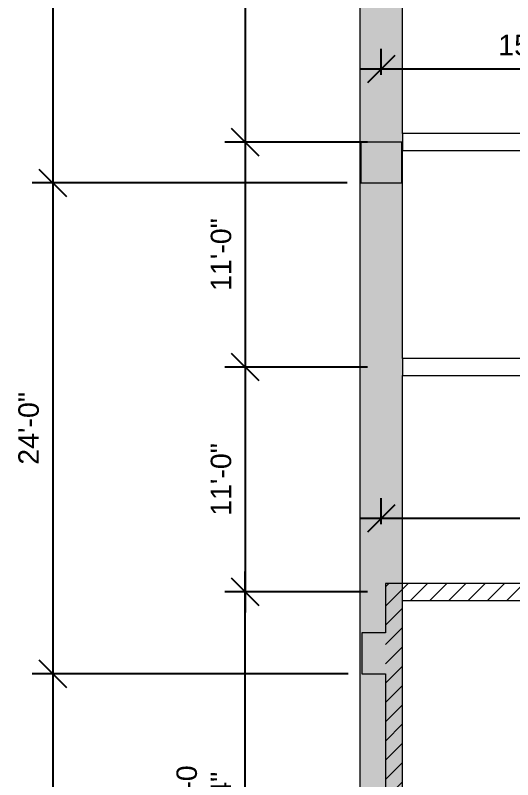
# Model space of a CAD drawing. Header units: inches. Extents: x 1913 to 24953, y -2945 to 1064.
# Drawn here: x 22242 to 22533.8, y -164.1 to 284.5 of the extents above; entities that cross this region are included whole.
import ezdxf

# ---------------------------------------------------------------- set-up
doc = ezdxf.new("R2010")
doc.units = ezdxf.units.IN
doc.header["$MEASUREMENT"] = 0
for name, color, linetype, lineweight in [('A-ANNO-DIMS', 211, 'Continuous', 9), ('A-COLS', 52, 'Continuous', 9), ('A-WALL', 113, 'Continuous', 13), ('A-WALL-PATT', 111, 'Continuous', 50)]:
    doc.layers.add(name, color=color, linetype=linetype, lineweight=lineweight)
doc.styles.add('Arial', font='arial.ttf', dxfattribs={"height": 12})
doc.dimstyles.new('Linear_-_3_32__Arial', dxfattribs={"dimscale": 12, "dimtxt": 12.243113, "dimasz": 1.333333, "dimexe": 1, "dimexo": 0.666667, "dimgap": 0.666667, "dimtad": 1, "dimdec": 5, "dimrnd": 0.03125, "dimzin": 1, "dimdsep": 46, "dimlunit": 4, "dimtxsty": 'Arial', "dimblk1": 'OBLIQUE', "dimblk2": 'OBLIQUE', "dimsah": 1, "dimcen": 0.09, "dimdle": 1, "dimazin": 0, "dimtfac": 1, "dimtdec": 4, "dimtix": 1, "dimtmove": 0, "dimatfit": 3, "dimfxl": 1, "dimtvp": 1, "dimtfill": 1, "dimfrac": 2, "dimtolj": 1, "dimtzin": 0, "dimarcsym": 2})
pattern_1 = [(45, (23317.1235, 399.692), (-5.656854, 5.656854), [])]

# ---------------------------------------------------------------- blocks, each defined once
blk = doc.blocks.new('_Oblique')
at = {"color": 0, "linetype": 'ByBlock', "lineweight": -2}
blk.add_line((-0.5, -0.5), (0.5, 0.5), dxfattribs=at)
blk = doc.blocks.new('*D730')
at = {"layer": 'A-ANNO-DIMS', "color": 0, "lineweight": -2, "transparency": 16777216}
for p, q in [((22376.87, 510.04), (22376.87, 198.04)), ((22448.72, 498.04), (22364.87, 498.04)), ((22448.72, 210.04), (22364.87, 210.04))]:
    blk.add_line(p, q, dxfattribs=at)
at = {"layer": 'Defpoints', "color": 0, "lineweight": 0, "transparency": 16777216}
for p in [(22456.72, 498.04), (22376.87, 210.04), (22456.72, 210.04)]:
    blk.add_point(p, dxfattribs=at)
at = {"layer": 'A-ANNO-DIMS', "color": 0, "lineweight": -2, "transparency": 16777216, "xscale": 16, "yscale": 16, "zscale": 16}
for p, rotation in [((22376.87, 498.04), 90), ((22376.87, 210.04), 270)]:
    blk.add_blockref('_Oblique', p, dxfattribs=dict(at, rotation=rotation))
at = {"layer": 'A-ANNO-DIMS', "color": 0, "lineweight": 0, "transparency": 16777216, "insert": (22362.74, 354.04), "char_height": 12, "width": 62.3834, "attachment_point": 5, "rotation": 90, "style": 'Arial'}
blk.add_mtext('\\A1;24\'-0"', dxfattribs=at)
blk = doc.blocks.new('*D737')
at = {"layer": 'A-ANNO-DIMS', "color": 0, "lineweight": -2, "transparency": 16777216}
for p, q in [((22456.72, 249.5), (22456.72, 264.82)), ((22636.72, 249.5), (22636.72, 264.82)), ((22648.72, 252.82), (22444.72, 252.82))]:
    blk.add_line(p, q, dxfattribs=at)
at = {"layer": 'Defpoints', "color": 0, "lineweight": 0, "transparency": 16777216}
for p in [(22456.72, 252.82), (22456.72, 241.5), (22636.72, 241.5)]:
    blk.add_point(p, dxfattribs=at)
at = {"layer": 'A-ANNO-DIMS', "color": 0, "lineweight": -2, "transparency": 16777216, "xscale": 16, "yscale": 16, "zscale": 16, "rotation": 180}
blk.add_blockref('_Oblique', (22456.72, 252.82), dxfattribs=at)
at = {"layer": 'A-ANNO-DIMS', "color": 0, "lineweight": -2, "transparency": 16777216, "xscale": 16, "yscale": 16, "zscale": 16}
blk.add_blockref('_Oblique', (22636.72, 252.82), dxfattribs=at)
at = {"layer": 'A-ANNO-DIMS', "color": 0, "lineweight": 0, "transparency": 16777216, "insert": (22546.72, 266.94), "char_height": 12, "width": 51.3081, "attachment_point": 5, "style": 'Arial'}
blk.add_mtext('\\A1;15\'-0"', dxfattribs=at)
blk = doc.blocks.new('*D738')
at = {"layer": 'A-ANNO-DIMS', "color": 0, "lineweight": -2, "transparency": 16777216}
for p, q in [((22456.72, -14.16), (22456.72, 1.15)), ((22792.72, -14.16), (22792.72, 1.15)), ((22804.72, -10.85), (22444.72, -10.85))]:
    blk.add_line(p, q, dxfattribs=at)
at = {"layer": 'Defpoints', "color": 0, "lineweight": 0, "transparency": 16777216}
for p in [(22456.72, -10.85), (22456.72, -22.16), (22792.72, -22.16)]:
    blk.add_point(p, dxfattribs=at)
at = {"layer": 'A-ANNO-DIMS', "color": 0, "lineweight": -2, "transparency": 16777216, "xscale": 16, "yscale": 16, "zscale": 16, "rotation": 180}
blk.add_blockref('_Oblique', (22456.72, -10.85), dxfattribs=at)
at = {"layer": 'A-ANNO-DIMS', "color": 0, "lineweight": -2, "transparency": 16777216, "xscale": 16, "yscale": 16, "zscale": 16}
blk.add_blockref('_Oblique', (22792.72, -10.85), dxfattribs=at)
at = {"layer": 'A-ANNO-DIMS', "color": 0, "lineweight": 0, "transparency": 16777216, "insert": (22624.72, 3.28), "char_height": 12, "width": 62.3834, "attachment_point": 5, "style": 'Arial'}
blk.add_mtext('\\A1;28\'-0"', dxfattribs=at)
blk = doc.blocks.new('*D740')
at = {"layer": 'A-ANNO-DIMS', "color": 0, "lineweight": -2, "transparency": 16777216}
for p, q in [((22376.87, 222.04), (22376.87, 66.04)), ((22448.72, 210.04), (22364.87, 210.04)), ((22448.72, 78.04), (22364.87, 78.04))]:
    blk.add_line(p, q, dxfattribs=at)
at = {"layer": 'Defpoints', "color": 0, "lineweight": 0, "transparency": 16777216}
for p in [(22456.72, 210.04), (22376.87, 78.04), (22456.72, 78.04)]:
    blk.add_point(p, dxfattribs=at)
at = {"layer": 'A-ANNO-DIMS', "color": 0, "lineweight": -2, "transparency": 16777216, "xscale": 16, "yscale": 16, "zscale": 16}
for p, rotation in [((22376.87, 210.04), 90), ((22376.87, 78.04), 270)]:
    blk.add_blockref('_Oblique', p, dxfattribs=dict(at, rotation=rotation))
at = {"layer": 'A-ANNO-DIMS', "color": 0, "lineweight": 0, "transparency": 16777216, "insert": (22362.74, 144.04), "char_height": 12, "width": 62.3834, "attachment_point": 5, "rotation": 90, "style": 'Arial'}
blk.add_mtext('\\A1;11\'-0"', dxfattribs=at)
blk = doc.blocks.new('*D741')
at = {"layer": 'A-ANNO-DIMS', "color": 0, "lineweight": -2, "transparency": 16777216}
for p, q in [((22376.87, 90.04), (22376.87, -65.96)), ((22448.72, 78.04), (22364.87, 78.04)), ((22448.72, -53.96), (22364.87, -53.96))]:
    blk.add_line(p, q, dxfattribs=at)
at = {"layer": 'Defpoints', "color": 0, "lineweight": 0, "transparency": 16777216}
for p in [(22456.72, 78.04), (22376.87, -53.96), (22456.72, -53.96)]:
    blk.add_point(p, dxfattribs=at)
at = {"layer": 'A-ANNO-DIMS', "color": 0, "lineweight": -2, "transparency": 16777216, "xscale": 16, "yscale": 16, "zscale": 16}
for p, rotation in [((22376.87, 78.04), 90), ((22376.87, -53.96), 270)]:
    blk.add_blockref('_Oblique', p, dxfattribs=dict(at, rotation=rotation))
at = {"layer": 'A-ANNO-DIMS', "color": 0, "lineweight": 0, "transparency": 16777216, "insert": (22362.74, 12.04), "char_height": 12, "width": 51.3081, "attachment_point": 5, "rotation": 90, "style": 'Arial'}
blk.add_mtext('\\A1;11\'-0"', dxfattribs=at)
blk = doc.blocks.new('*D742')
at = {"layer": 'A-ANNO-DIMS', "color": 0, "lineweight": -2, "transparency": 16777216}
for p, q in [((22263.98, 486.04), (22263.98, 174.04)), ((22436.72, 474.04), (22251.98, 474.04)), ((22436.72, 186.04), (22251.98, 186.04))]:
    blk.add_line(p, q, dxfattribs=at)
at = {"layer": 'Defpoints', "color": 0, "lineweight": 0, "transparency": 16777216}
for p in [(22444.72, 474.04), (22263.98, 186.04), (22444.72, 186.04)]:
    blk.add_point(p, dxfattribs=at)
at = {"layer": 'A-ANNO-DIMS', "color": 0, "lineweight": -2, "transparency": 16777216, "xscale": 16, "yscale": 16, "zscale": 16}
for p, rotation in [((22263.98, 474.04), 90), ((22263.98, 186.04), 270)]:
    blk.add_blockref('_Oblique', p, dxfattribs=dict(at, rotation=rotation))
at = {"layer": 'A-ANNO-DIMS', "color": 0, "lineweight": 0, "transparency": 16777216, "insert": (22249.85, 330.04), "char_height": 12, "width": 62.3834, "attachment_point": 5, "rotation": 90, "style": 'Arial'}
blk.add_mtext('\\A1;24\'-0"', dxfattribs=at)
blk = doc.blocks.new('*D743')
at = {"layer": 'A-ANNO-DIMS', "color": 0, "lineweight": -2, "transparency": 16777216}
for p, q in [((22263.98, 198.04), (22263.98, -113.96)), ((22436.72, 186.04), (22251.98, 186.04)), ((22437.22, -101.96), (22251.98, -101.96))]:
    blk.add_line(p, q, dxfattribs=at)
at = {"layer": 'Defpoints', "color": 0, "lineweight": 0, "transparency": 16777216}
for p in [(22444.72, 186.04), (22263.98, -101.96), (22445.22, -101.96)]:
    blk.add_point(p, dxfattribs=at)
at = {"layer": 'A-ANNO-DIMS', "color": 0, "lineweight": -2, "transparency": 16777216, "xscale": 16, "yscale": 16, "zscale": 16}
for p, rotation in [((22263.98, 186.04), 90), ((22263.98, -101.96), 270)]:
    blk.add_blockref('_Oblique', p, dxfattribs=dict(at, rotation=rotation))
at = {"layer": 'A-ANNO-DIMS', "color": 0, "lineweight": 0, "transparency": 16777216, "insert": (22249.85, 42.04), "char_height": 12, "width": 51.3081, "attachment_point": 5, "rotation": 90, "style": 'Arial'}
blk.add_mtext('\\A1;24\'-0"', dxfattribs=at)
blk = doc.blocks.new('*D744')
at = {"layer": 'A-ANNO-DIMS', "color": 0, "lineweight": -2, "transparency": 16777216}
for p, q in [((22263.98, -89.96), (22263.98, -401.96)), ((22437.22, -101.96), (22251.98, -101.96)), ((22436.72, -389.96), (22251.98, -389.96))]:
    blk.add_line(p, q, dxfattribs=at)
at = {"layer": 'Defpoints', "color": 0, "lineweight": 0, "transparency": 16777216}
for p in [(22445.22, -101.96), (22263.98, -389.96), (22444.72, -389.96)]:
    blk.add_point(p, dxfattribs=at)
at = {"layer": 'A-ANNO-DIMS', "color": 0, "lineweight": -2, "transparency": 16777216, "xscale": 16, "yscale": 16, "zscale": 16}
for p, rotation in [((22263.98, -101.96), 90), ((22263.98, -389.96), 270)]:
    blk.add_blockref('_Oblique', p, dxfattribs=dict(at, rotation=rotation))
at = {"layer": 'A-ANNO-DIMS', "color": 0, "lineweight": 0, "transparency": 16777216, "insert": (22249.85, -245.96), "char_height": 12, "width": 62.3834, "attachment_point": 5, "rotation": 90, "style": 'Arial'}
blk.add_mtext('\\A1;24\'-0"', dxfattribs=at)
blk = doc.blocks.new('*D777')
at = {"layer": 'A-ANNO-DIMS', "color": 0, "lineweight": -2, "transparency": 16777216}
for p, q in [((22376.87, -306.21), (22376.87, -41.96)), ((22448.72, -53.96), (22364.87, -53.96)), ((22471.29, -294.21), (22364.87, -294.21))]:
    blk.add_line(p, q, dxfattribs=at)
at = {"layer": 'Defpoints', "color": 0, "lineweight": 0, "transparency": 16777216}
for p in [(22376.87, -53.96), (22456.72, -53.96), (22479.29, -294.21)]:
    blk.add_point(p, dxfattribs=at)
at = {"layer": 'A-ANNO-DIMS', "color": 0, "lineweight": -2, "transparency": 16777216, "xscale": 16, "yscale": 16, "zscale": 16}
for p, rotation in [((22376.87, -53.96), 90), ((22376.87, -294.21), 270)]:
    blk.add_blockref('_Oblique', p, dxfattribs=dict(at, rotation=rotation))
at = {"layer": 'A-ANNO-DIMS', "color": 0, "lineweight": 0, "transparency": 16777216, "insert": (22352.64, -174.08), "char_height": 12, "width": 62.3834, "attachment_point": 5, "rotation": 90, "style": 'Arial'}
blk.add_mtext('\\A1;20\'-0 1/4"', dxfattribs=at)

msp = doc.modelspace()

# ---------------------------------------------------------------- hatches: boundary and pattern name
at = {"layer": 'A-WALL-PATT', "lineweight": 0}
h = msp.add_hatch(dxfattribs=at)
h.set_pattern_fill('FP_1', color=256, style=0, pattern_type=2)
h.set_pattern_definition([(50, (23317.123, 399.692), (36.72335, -3.213), [3.84, -42.24]), (355, (23317.123, 399.69), (-7.1044, 38.51274), [3.072, -33.792]), (100.451, (23320.183, 399.424), (29.62024, 35.29956), [3.263, -35.898]), (46.184, (23317.123, 409.93), (54.6425, -8.4752), [5.76, -63.36]), (96.636, (23321.68, 409.226), (47.854, 49.8752), [4.895, -53.848]), (351.184, (23317.123, 409.93), (47.8553, 49.8749), [4.608, -50.688]), (21, (23322.243, 407.372), (30.56126, -20.614), [3.84, -42.24]), (326, (23322.243, 407.37), (12.4577, 37.1283), [3.072, -33.792]), (71.451, (23324.79, 405.654), (43.02, 16.5135), [3.263, -35.898]), (37.5, (23317.123, 399.692), (0.6228, 17.04428), [1.69, -31.693, 1.69, -32.614, -33.92]), (37.5, (23317.123, 399.692), (0.6228, 17.04428), [-67.686, 1.69, -32.23]), (7.5, (23317.123, 399.692), (13.4694, 20.19387), [1.69, -17.869, 1.69, -30.925, -12.928]), (7.5, (23317.123, 399.692), (13.4694, 20.19387), [-52.173, 1.69, -11.238]), (327.5, (23305.705, 399.692), (27.33168, -1.15522), [1.69, -11.11, 1.69, -38.246, -52.992]), (327.5, (23305.705, 399.692), (27.33168, -1.15522), [-52.736, 1.69, -51.302]), (317.5, (23300.585, 399.692), (29.85903, 5.12498), [1.69, -14.95, 1.69, -24.832, -37.632]), (317.5, (23300.585, 399.692), (29.85903, 5.12498), [-43.162, 1.69, -35.942])])
h.paths.add_polyline_path([(22469.225, -1472.956342), (22444.225, -1472.956342), (22444.225, 786.543658), (22469.225, 786.543658), (22469.225, 761.543658), (22469.225, 647.043658), (22469.225, 637.043658), (22469.225, 503.043658), (22469.225, 493.043658), (22469.225, 215.043658), (22469.225, 205.043658), (22469.225, 83.043658), (22469.225, 73.043658)], flags=0)
h.paths.add_polyline_path([(22469.225, -1517.456342), (22459.225, -1517.456342), (22444.225, -1517.456342), (22444.225, -1502.956342), (22469.225, -1502.956342)], flags=0)
h = msp.add_hatch(dxfattribs=at)
h.set_pattern_fill('FP_2', color=256, style=0, pattern_type=2)
h.set_pattern_definition(pattern_1)
h.paths.add_polyline_path([(22871.725, -48.956342), (22871.725, -58.956342), (22469.225, -58.956342), (22459.225, -58.956342), (22459.225, -48.956342)], flags=0)
h = msp.add_hatch(dxfattribs=at)
h.set_pattern_fill('FP_2', color=256, style=0, pattern_type=2)
h.set_pattern_definition(pattern_1)
h.paths.add_polyline_path([(22469.225, -1502.956342), (22459.225, -1502.956342), (22459.225, -1517.456342), (22469.225, -1517.456342)])
h.paths.add_polyline_path([(22459.225, -1472.956342), (22469.225, -1472.956342), (22469.225, -58.956342), (22459.225, -58.956342)])

# ---------------------------------------------------------------- linework, layer by layer
at = {"layer": 'A-COLS', "lineweight": 0}
for p, q in [((22468.725, 210.043658), (22444.725, 210.043658)), ((22444.725, 210.043658), (22444.725, 186.043658)), ((22468.725, 186.043658), (22468.725, 210.043658)), ((22444.725, 186.043658), (22468.725, 186.043658))]:
    msp.add_line(p, q, dxfattribs=at)
at = {"layer": 'A-WALL', "lineweight": 0}
for p, q in [((22444.225, 786.543658), (22444.225, -1472.956342)), ((22469.225, 215.043658), (22469.225, 493.043658)), ((22631.725, 215.043658), (22469.225, 215.043658)), ((22469.225, 215.043658), (22469.225, 205.043658)), ((22469.225, 83.043658), (22469.225, 205.043658)), ((22469.225, 205.043658), (22743.725, 205.043658)), ((22787.725, 83.043658), (22469.225, 83.043658)), ((22469.225, 83.043658), (22469.225, 73.043658)), ((22469.225, 73.043658), (22787.725, 73.043658)), ((22469.225, -1472.956342), (22469.225, 73.043658)), ((22871.725, -48.956342), (22459.225, -48.956342)), ((22459.225, -48.956342), (22459.225, -77.956342)), ((22469.225, -58.956342), (22881.725, -58.956342)), ((22459.225, -77.956342), (22445.225, -77.956342)), ((22445.225, -77.956342), (22445.225, -101.956342)), ((22445.225, -101.956342), (22459.225, -101.956342)), ((22459.225, -101.956342), (22459.225, -365.956342))]:
    msp.add_line(p, q, dxfattribs=at)

# ---------------------------------------------------------------- dimensions: what is measured, and where the dimension line sits
at = {"layer": 'A-ANNO-DIMS', "color": 1, "lineweight": 0}
for base, p1, p2, picture, middle in [((22376.869442, 210.043658), (22456.725, 498.043658), (22456.725, 210.043658), '*D730', (22362.742566, 354.043658)), ((22263.981751, 186.043658), (22444.725, 474.043658), (22444.725, 186.043658), '*D742', (22249.854875, 330.043658)), ((22376.869442, 78.043658), (22456.725, 210.043658), (22456.725, 78.043658), '*D740', (22362.742566, 144.043658)), ((22263.981751, -101.956342), (22444.725, 186.043658), (22445.225, -101.956342), '*D743', (22249.854875, 42.043658)), ((22376.869442, -53.956342), (22456.725, 78.043658), (22456.725, -53.956342), '*D741', (22362.742566, 12.043658)), ((22376.869442, -53.956342), (22479.290737, -294.206342), (22456.725, -53.956342), '*D777', (22352.640246, -174.081342)), ((22263.981751, -389.956342), (22445.225, -101.956342), (22444.725, -389.956342), '*D744', (22249.854875, -245.956342))]:
    dim = msp.add_linear_dim(base=base, p1=p1, p2=p2, angle=90, dimstyle='Linear_-_3_32__Arial', override={"dimpost": '<>', "dimfxl": 60, "dimtfill": 0}, dxfattribs=at)
    dim.commit()
    dim.dimension.update_dxf_attribs({"geometry": picture, "text_midpoint": middle})
for base, p1, p2, picture, middle in [((22456.725, 252.818048), (22636.725, 241.504339), (22456.725, 241.504339), '*D737', (22546.725, 266.944924)), ((22456.725, -10.85051), (22792.725, -22.164219), (22456.725, -22.164219), '*D738', (22624.725, 3.276366))]:
    dim = msp.add_linear_dim(base=base, p1=p1, p2=p2, dimstyle='Linear_-_3_32__Arial', override={"dimpost": '<>', "dimfxl": 60, "dimtfill": 0}, dxfattribs=at)
    dim.commit()
    dim.dimension.update_dxf_attribs({"geometry": picture, "text_midpoint": middle})

doc.saveas('drawing.dxf')
